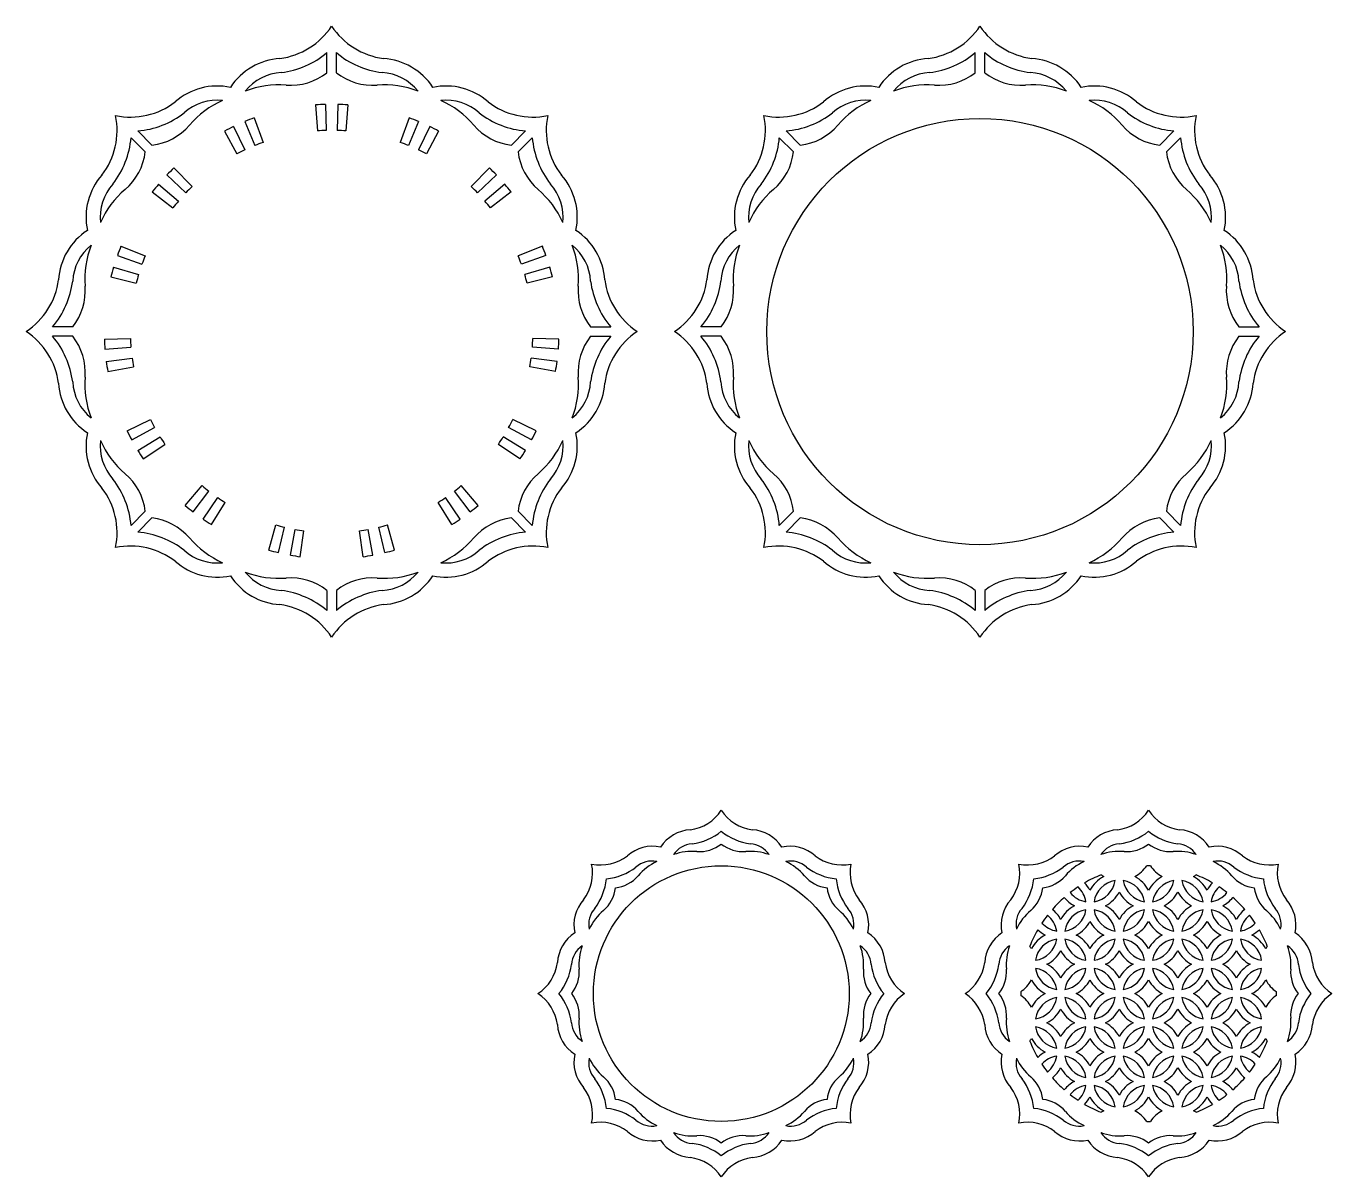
# Model space of a CAD drawing. Extents: x -976 to -427, y -271 to -24.
# Drawn here: x -976.1 to -700.4, y -268.8 to -25.8 of the extents above; entities that cross this region are included whole.
import ezdxf

# ---------------------------------------------------------------- set-up
doc = ezdxf.new("R2010")
doc.units = 0
doc.layers.get('0').update_dxf_attribs({"linetype": 'CONTINUOUS'})

msp = doc.modelspace()

# ---------------------------------------------------------------- linework, layer by layer
for p, q in [((-912.571302, -35.623407), (-912.571302, -31.365342)), ((-910.571302, -35.623406), (-910.571302, -31.36534)), ((-775.699193, -35.623407), (-775.699193, -31.365342)), ((-773.699193, -35.623406), (-773.699193, -31.36534)), ((-914.98103, -42.395094), (-914.590332, -47.8812)), ((-912.869083, -42.291381), (-912.720379, -47.789371)), ((-910.273521, -42.291381), (-910.422225, -47.789371)), ((-908.161573, -42.395094), (-908.552271, -47.8812)), ((-929.901942, -45.911827), (-927.801556, -50.994974)), ((-927.930397, -45.147567), (-926.055918, -50.318285)), ((-895.212206, -45.147567), (-897.086686, -50.318285)), ((-893.240662, -45.911827), (-895.341048, -50.994974)), ((-950.922096, -52.337253), (-953.933003, -49.326346)), ((-949.507883, -50.923039), (-952.51879, -47.912132)), ((-934.160282, -47.92129), (-931.571961, -52.774186)), ((-932.273105, -46.967537), (-929.901024, -51.929717)), ((-890.869498, -46.967537), (-893.24158, -51.929717)), ((-888.982321, -47.92129), (-891.570642, -52.774186)), ((-873.634721, -50.923039), (-870.623814, -47.912133)), ((-872.220506, -52.337252), (-869.209599, -49.326345)), ((-814.049988, -52.337253), (-817.060895, -49.326346)), ((-812.635775, -50.923039), (-815.646682, -47.912132)), ((-736.762612, -50.923039), (-733.751706, -47.912133)), ((-735.348398, -52.337252), (-732.337491, -49.326345)), ((-946.360828, -57.202867), (-942.374528, -60.992249)), ((-944.870586, -55.702781), (-941.055043, -59.664048)), ((-878.272018, -55.702781), (-882.087561, -59.664048)), ((-876.781775, -57.202867), (-880.768075, -60.992249)), ((-948.097598, -59.131746), (-943.912293, -62.70011)), ((-875.045005, -59.131746), (-879.23031, -62.70011)), ((-949.433694, -60.770626), (-945.095294, -64.151202)), ((-873.70891, -60.770626), (-878.047309, -64.151202)), ((-956.80429, -74.212178), (-951.621343, -76.052576)), ((-956.053025, -72.235645), (-950.956161, -74.302521)), ((-867.089578, -72.235645), (-872.186442, -74.302521)), ((-866.338314, -74.212178), (-871.52126, -76.052576)), ((-957.606362, -76.680704), (-952.331512, -78.23825)), ((-865.536241, -76.680704), (-870.811092, -78.23825)), ((-958.160354, -78.721335), (-952.822025, -80.045058)), ((-864.98225, -78.721335), (-870.320579, -80.045058)), ((-966.22173, -89.273834), (-970.479796, -89.273834)), ((-856.920874, -89.273834), (-852.662809, -89.273834)), ((-829.349622, -89.273834), (-833.607687, -89.273834)), ((-720.048766, -89.273834), (-715.790701, -89.273834)), ((-966.221729, -91.273834), (-970.479794, -91.273834)), ((-959.544171, -91.887475), (-954.047279, -91.702579)), ((-959.426557, -93.998695), (-953.943142, -93.571888)), ((-863.716047, -93.998695), (-869.199461, -93.571888)), ((-863.598433, -91.887475), (-869.095324, -91.702579)), ((-856.920873, -91.273834), (-852.662808, -91.273834)), ((-829.349621, -91.273834), (-833.607686, -91.273834)), ((-720.048765, -91.273834), (-715.790699, -91.273834)), ((-959.155246, -96.580038), (-953.702919, -95.857452)), ((-863.987357, -96.580038), (-869.439684, -95.857452)), ((-958.831343, -98.669575), (-953.41613, -97.707563)), ((-864.31126, -98.669575), (-869.726473, -97.707563)), ((-954.740371, -111.260292), (-949.793915, -108.855594)), ((-868.402232, -111.260292), (-873.348688, -108.855594)), ((-953.774215, -113.141149), (-948.938465, -110.520936)), ((-952.476434, -115.388972), (-947.789388, -112.511195)), ((-870.666169, -115.388972), (-875.353216, -112.511195)), ((-869.368388, -113.141149), (-874.204139, -110.520936)), ((-951.330642, -117.166116), (-946.774885, -114.084709)), ((-871.811961, -117.166116), (-876.367719, -114.084709)), ((-942.472248, -127.00436), (-938.931514, -122.795654)), ((-940.824607, -128.329637), (-937.472665, -123.969076)), ((-882.317997, -128.329637), (-885.669938, -123.969076)), ((-880.670356, -127.00436), (-884.211089, -122.795654)), ((-938.724753, -129.85527), (-935.61342, -125.319897)), ((-936.95519, -131.012737), (-934.04662, -126.344737)), ((-886.187413, -131.012737), (-889.095984, -126.344737)), ((-884.41785, -129.85527), (-887.529183, -125.319897)), ((-950.922097, -128.210416), (-953.933004, -131.221323)), ((-872.220507, -128.210415), (-869.209601, -131.221322)), ((-814.049989, -128.210416), (-817.060896, -131.221323)), ((-735.348399, -128.210415), (-732.337492, -131.221322)), ((-949.507883, -129.624629), (-952.518789, -132.635535)), ((-924.86107, -136.397386), (-923.338284, -131.112396)), ((-922.816836, -136.937931), (-921.528285, -131.591003)), ((-920.277993, -137.477579), (-919.280352, -132.068816)), ((-902.86461, -137.477579), (-903.862252, -132.068816)), ((-900.325768, -136.937931), (-901.614318, -131.591003)), ((-898.281534, -136.397386), (-899.80432, -131.112396)), ((-873.63472, -129.624629), (-870.623813, -132.635536)), ((-812.635774, -129.624629), (-815.646681, -132.635535)), ((-736.762612, -129.624629), (-733.751705, -132.635536)), ((-918.190633, -137.815231), (-917.432168, -132.36778)), ((-904.95197, -137.815231), (-905.710435, -132.36778)), ((-912.571302, -144.924263), (-912.571302, -149.182328)), ((-910.571302, -144.924262), (-910.571302, -149.182326)), ((-775.699193, -144.924263), (-775.699193, -149.182328)), ((-773.699193, -144.924262), (-773.699193, -149.182326))]:
    msp.add_line(p, q)
for centre, radius in [((-774.699193, -90.273834), 45), ((-829.313548, -230.06836), 27)]:
    msp.add_circle(centre, radius)
for centre, radius, start, end in [((-924.537027, -17.206089), 15.53815, 277.55139, 326.558059), ((-898.605571, -17.206092), 15.53815, 213.441929, 262.448598), ((-787.664919, -17.206089), 15.53815, 277.55139, 326.558059), ((-761.733463, -17.206092), 15.53815, 213.441929, 262.448598), ((-921.645686, -46.048845), 13.466177, 93.616375, 146.944923), ((-924.537027, -17.206089), 18.53815, 277.198863, 310.200542), ((-898.605572, -17.206091), 18.53815, 229.799441, 262.801129), ((-901.496919, -46.048848), 13.466177, 33.055096, 86.383613), ((-784.773578, -46.048845), 13.466177, 93.616375, 146.944923), ((-787.664919, -17.206089), 18.53815, 277.198863, 310.200542), ((-761.733464, -17.206091), 18.53815, 229.799441, 262.801129), ((-764.62481, -46.048848), 13.466177, 33.055096, 86.383613), ((-921.645686, -46.048845), 10.466177, 93.112399, 141.210107), ((-920.274457, -25.730651), 12.53815, 265.888948, 307.906692), ((-902.868143, -25.730653), 12.53815, 232.093291, 274.111043), ((-901.496917, -46.048847), 10.466177, 38.789884, 86.887593), ((-784.773578, -46.048845), 10.466177, 93.112399, 141.210107), ((-783.402349, -25.730651), 12.53815, 265.888948, 307.906692), ((-765.996035, -25.730653), 12.53815, 232.093291, 274.111043), ((-764.624809, -46.048847), 10.466177, 38.789884, 86.887593), ((-935.719425, -51.878382), 13.466177, 78.055096, 131.383613), ((-922.757044, -57.638186), 19.466177, 85.333373, 111.222226), ((-900.385561, -57.638188), 19.466177, 68.777765, 94.666618), ((-887.423178, -51.878379), 13.466177, 48.616375, 101.944923), ((-798.847317, -51.878382), 13.466177, 78.055096, 131.383613), ((-785.884936, -57.638186), 19.466177, 85.333373, 111.222226), ((-763.513453, -57.638188), 19.466177, 68.777765, 94.666618), ((-750.55107, -51.878379), 13.466177, 48.616375, 101.944923), ((-954.069842, -29.438982), 15.53815, 258.441929, 307.448598), ((-954.069843, -29.438982), 18.53815, 274.799441, 307.801129), ((-935.719424, -51.87838), 10.466177, 83.789884, 131.887593), ((-926.738675, -59.287434), 19.466177, 113.777765, 139.666618), ((-911.571302, -90.273834), 48, 91.549301, 94.073495), ((-911.571302, -90.273834), 48, 85.926505, 88.450699), ((-887.423178, -51.878379), 10.466177, 48.112399, 96.210107), ((-896.403928, -59.287432), 19.466177, 40.333373, 66.222226), ((-869.072756, -29.438984), 18.53815, 232.198863, 265.200542), ((-869.072756, -29.438984), 15.53815, 232.55139, 281.558059), ((-817.197733, -29.438982), 15.53815, 258.441929, 307.448598), ((-817.197734, -29.438982), 18.53815, 274.799441, 307.801129), ((-798.847316, -51.87838), 10.466177, 83.789884, 131.887593), ((-789.866567, -59.287434), 19.466177, 113.777765, 139.666618), ((-750.55107, -51.878379), 10.466177, 48.112399, 96.210107), ((-759.53182, -59.287432), 19.466177, 40.333373, 66.222226), ((-732.200648, -29.438984), 18.53815, 232.198863, 265.200542), ((-732.200648, -29.438984), 15.53815, 232.55139, 281.558059), ((-972.406152, -47.775289), 15.53815, 322.55139, 11.558059), ((-951.056161, -38.48085), 12.53815, 277.093291, 319.111043), ((-911.571302, -90.273834), 48, 109.926505, 112.450699), ((-911.571302, -90.273834), 48, 67.549301, 70.073495), ((-872.08644, -38.480851), 12.53815, 220.888948, 262.906692), ((-850.73645, -47.775294), 15.53815, 168.441929, 217.448598), ((-835.534044, -47.775289), 15.53815, 322.55139, 11.558059), ((-814.184052, -38.48085), 12.53815, 277.093291, 319.111043), ((-735.214332, -38.480851), 12.53815, 220.888948, 262.906692), ((-713.864342, -47.775294), 15.53815, 168.441929, 217.448598), ((-972.406152, -47.775289), 18.53815, 322.198863, 355.200542), ((-911.571302, -90.273834), 48, 115.549301, 118.073495), ((-911.571302, -90.273834), 42.5, 91.549301, 94.073495), ((-911.571302, -90.273834), 42.5, 85.926505, 88.450699), ((-911.571302, -90.273834), 48, 61.926505, 64.450699), ((-850.73645, -47.775293), 18.53815, 184.799441, 217.801129), ((-835.534044, -47.775289), 18.53815, 322.198863, 355.200542), ((-713.864341, -47.775293), 18.53815, 184.799441, 217.801129), ((-963.364284, -50.788972), 12.53815, 310.888948, 352.906692), ((-911.571302, -90.273834), 42.5, 115.549301, 118.073495), ((-911.571302, -90.273834), 42.5, 109.926505, 112.450699), ((-911.571302, -90.273834), 42.5, 67.549301, 70.073495), ((-911.571302, -90.273834), 42.5, 61.926505, 64.450699), ((-859.778318, -50.788975), 12.53815, 187.093291, 229.111043), ((-826.492176, -50.788972), 12.53815, 310.888948, 352.906692), ((-722.90621, -50.788975), 12.53815, 187.093291, 229.111043), ((-949.966757, -66.12571), 13.466177, 138.616375, 191.944923), ((-911.571302, -90.273834), 48, 133.926505, 136.450699), ((-911.571302, -90.273834), 48, 43.549301, 46.073495), ((-873.175849, -66.125711), 13.466177, 348.055096, 41.383613), ((-813.094648, -66.12571), 13.466177, 138.616375, 191.944923), ((-736.303741, -66.125711), 13.466177, 348.055096, 41.383613), ((-949.966757, -66.12571), 10.466177, 138.112399, 186.210107), ((-942.557704, -75.10646), 19.466177, 130.333373, 156.222226), ((-911.571302, -90.273834), 48, 139.549301, 142.073495), ((-911.571302, -90.273834), 42.5, 133.926505, 136.450699), ((-911.571302, -90.273834), 42.5, 43.549301, 46.073495), ((-911.571302, -90.273834), 48, 37.926505, 40.450699), ((-880.584902, -75.10646), 19.466177, 23.777765, 49.666618), ((-873.175848, -66.125711), 10.466177, 353.789884, 41.887593), ((-813.094648, -66.12571), 10.466177, 138.112399, 186.210107), ((-805.685596, -75.10646), 19.466177, 130.333373, 156.222226), ((-743.712793, -75.10646), 19.466177, 23.777765, 49.666618), ((-736.30374, -66.125711), 10.466177, 353.789884, 41.887593), ((-911.571302, -90.273834), 42.5, 139.549301, 142.073495), ((-911.571302, -90.273834), 42.5, 37.926505, 40.450699), ((-955.796288, -80.199451), 13.466177, 123.055096, 176.383613), ((-867.346313, -80.19945), 13.466177, 3.616375, 56.944923), ((-818.92418, -80.199451), 13.466177, 123.055096, 176.383613), ((-730.474205, -80.19945), 13.466177, 3.616375, 56.944923), ((-955.796289, -80.19945), 10.466177, 128.789884, 176.887593), ((-944.206948, -79.088093), 19.466177, 158.777765, 184.666618), ((-911.571302, -90.273834), 48, 157.926505, 160.450699), ((-911.571302, -90.273834), 42.5, 157.926505, 160.450699), ((-911.571302, -90.273834), 42.5, 19.549301, 22.073495), ((-911.571302, -90.273834), 48, 19.549301, 22.073495), ((-867.346313, -80.19945), 10.466177, 3.112399, 51.210107), ((-878.935654, -79.088092), 19.466177, 355.333373, 21.222226), ((-818.92418, -80.19945), 10.466177, 128.789884, 176.887593), ((-807.33484, -79.088093), 19.466177, 158.777765, 184.666618), ((-730.474205, -80.19945), 10.466177, 3.112399, 51.210107), ((-742.063545, -79.088092), 19.466177, 355.333373, 21.222226), ((-911.571302, -90.273834), 48, 163.549301, 166.073495), ((-911.571302, -90.273834), 48, 13.926505, 16.450699), ((-984.639044, -77.308104), 15.53815, 303.441929, 352.448598), ((-984.639045, -77.308104), 18.53815, 319.799441, 352.801129), ((-911.571302, -90.273834), 42.5, 163.549301, 166.073495), ((-911.571302, -90.273834), 42.5, 13.926505, 16.450699), ((-838.503557, -77.308108), 18.53815, 187.198863, 220.200542), ((-838.503557, -77.308108), 15.53815, 187.55139, 236.558059), ((-847.766935, -77.308104), 15.53815, 303.441929, 352.448598), ((-847.766936, -77.308104), 18.53815, 319.799441, 352.801129), ((-701.631449, -77.308108), 18.53815, 187.198863, 220.200542), ((-701.631449, -77.308108), 15.53815, 187.55139, 236.558059), ((-976.114483, -81.570675), 12.53815, 322.093291, 4.111043), ((-847.028119, -81.570678), 12.53815, 175.888948, 217.906692), ((-839.242375, -81.570675), 12.53815, 322.093291, 4.111043), ((-710.156011, -81.570678), 12.53815, 175.888948, 217.906692), ((-984.639047, -103.23956), 15.53815, 7.55139, 56.558059), ((-838.50356, -103.239564), 15.53815, 123.441929, 172.448598), ((-847.766938, -103.23956), 15.53815, 7.55139, 56.558059), ((-701.631451, -103.239564), 15.53815, 123.441929, 172.448598), ((-984.639047, -103.23956), 18.53815, 7.198863, 40.200542), ((-976.114485, -98.97699), 12.53815, 355.888948, 37.906692), ((-911.571302, -90.273834), 48, 181.926505, 184.450699), ((-911.571302, -90.273834), 42.5, 181.926505, 184.450699), ((-911.571302, -90.273834), 42.5, 355.549301, 358.073495), ((-911.571302, -90.273834), 48, 355.549301, 358.073495), ((-847.02812, -98.976993), 12.53815, 142.093291, 184.111043), ((-838.503559, -103.239564), 18.53815, 139.799441, 172.801129), ((-847.766938, -103.23956), 18.53815, 7.198863, 40.200542), ((-839.242376, -98.97699), 12.53815, 355.888948, 37.906692), ((-710.156012, -98.976993), 12.53815, 142.093291, 184.111043), ((-701.63145, -103.239564), 18.53815, 139.799441, 172.801129), ((-911.571302, -90.273834), 42.5, 187.549301, 190.073495), ((-911.571302, -90.273834), 42.5, 349.926505, 352.450699), ((-911.571302, -90.273834), 48, 187.549301, 190.073495), ((-911.571302, -90.273834), 48, 349.926505, 352.450699), ((-955.79629, -100.348219), 13.466177, 183.616375, 236.944923), ((-955.79629, -100.348219), 10.466177, 183.112399, 231.210107), ((-944.20695, -101.459577), 19.466177, 175.333373, 201.222226), ((-867.346315, -100.348218), 10.466177, 308.789884, 356.887593), ((-878.935655, -101.459575), 19.466177, 338.777765, 4.666618), ((-867.346315, -100.348217), 13.466177, 303.055096, 356.383613), ((-818.924182, -100.348219), 13.466177, 183.616375, 236.944923), ((-818.924182, -100.348219), 10.466177, 183.112399, 231.210107), ((-807.334841, -101.459577), 19.466177, 175.333373, 201.222226), ((-742.063547, -101.459575), 19.466177, 338.777765, 4.666618), ((-730.474206, -100.348218), 10.466177, 308.789884, 356.887593), ((-730.474207, -100.348217), 13.466177, 303.055096, 356.383613), ((-911.571302, -90.273834), 42.5, 205.926505, 208.450699), ((-911.571302, -90.273834), 42.5, 331.549301, 334.073495), ((-949.966754, -114.421957), 13.466177, 168.055096, 221.383613), ((-911.571302, -90.273834), 48, 205.926505, 208.450699), ((-911.571302, -90.273834), 42.5, 211.549301, 214.073495), ((-911.571302, -90.273834), 42.5, 325.926505, 328.450699), ((-911.571302, -90.273834), 48, 331.549301, 334.073495), ((-873.175847, -114.421958), 13.466177, 318.616375, 11.944923), ((-813.094646, -114.421957), 13.466177, 168.055096, 221.383613), ((-736.303738, -114.421958), 13.466177, 318.616375, 11.944923), ((-949.966755, -114.421957), 10.466177, 173.789884, 221.887593), ((-942.557702, -105.441208), 19.466177, 203.777765, 229.666618), ((-911.571302, -90.273834), 48, 211.549301, 214.073495), ((-911.571302, -90.273834), 48, 325.926505, 328.450699), ((-880.584899, -105.441208), 19.466177, 310.333373, 336.222226), ((-873.175847, -114.421958), 10.466177, 318.112399, 6.210107), ((-813.094647, -114.421957), 10.466177, 173.789884, 221.887593), ((-805.685593, -105.441208), 19.466177, 203.777765, 229.666618), ((-743.712791, -105.441208), 19.466177, 310.333373, 336.222226), ((-736.303738, -114.421958), 10.466177, 318.112399, 6.210107), ((-963.364286, -129.758693), 12.53815, 7.093291, 49.111043), ((-859.778319, -129.758696), 12.53815, 130.888948, 172.906692), ((-826.492177, -129.758693), 12.53815, 7.093291, 49.111043), ((-722.906211, -129.758696), 12.53815, 130.888948, 172.906692), ((-972.406153, -132.772374), 15.53815, 348.441929, 37.448598), ((-972.406154, -132.772375), 18.53815, 4.799441, 37.801129), ((-911.571302, -90.273834), 42.5, 229.926505, 232.450699), ((-911.571302, -90.273834), 42.5, 307.549301, 310.073495), ((-850.736451, -132.772379), 18.53815, 142.198863, 175.200542), ((-850.736451, -132.772379), 15.53815, 142.55139, 191.558059), ((-835.534045, -132.772374), 15.53815, 348.441929, 37.448598), ((-835.534045, -132.772375), 18.53815, 4.799441, 37.801129), ((-713.864343, -132.772379), 18.53815, 142.198863, 175.200542), ((-713.864343, -132.772379), 15.53815, 142.55139, 191.558059), ((-911.571302, -90.273834), 42.5, 235.549301, 238.073495), ((-911.571302, -90.273834), 42.5, 301.926505, 304.450699), ((-911.571302, -90.273834), 48, 229.926505, 232.450699), ((-911.571302, -90.273834), 48, 307.549301, 310.073495), ((-951.056163, -142.066817), 12.53815, 40.888948, 82.906692), ((-911.571302, -90.273834), 48, 235.549301, 238.073495), ((-911.571302, -90.273834), 42.5, 253.926505, 256.450699), ((-911.571302, -90.273834), 42.5, 259.549301, 262.073495), ((-911.571302, -90.273834), 42.5, 277.926505, 280.450699), ((-911.571302, -90.273834), 42.5, 283.549301, 286.073495), ((-911.571302, -90.273834), 48, 301.926505, 304.450699), ((-872.086443, -142.066818), 12.53815, 97.093291, 139.111043), ((-814.184055, -142.066817), 12.53815, 40.888948, 82.906692), ((-735.214335, -142.066818), 12.53815, 97.093291, 139.111043), ((-954.069847, -151.108684), 18.53815, 52.198863, 85.200542), ((-926.738675, -121.260237), 19.466177, 220.333373, 246.222226), ((-896.403928, -121.260234), 19.466177, 293.777765, 319.666618), ((-869.072761, -151.108686), 18.53815, 94.799441, 127.801129), ((-817.197739, -151.108684), 18.53815, 52.198863, 85.200542), ((-789.866567, -121.260237), 19.466177, 220.333373, 246.222226), ((-759.53182, -121.260234), 19.466177, 293.777765, 319.666618), ((-732.200652, -151.108686), 18.53815, 94.799441, 127.801129), ((-954.069847, -151.108684), 15.53815, 52.55139, 101.558059), ((-935.719425, -128.669289), 10.466177, 228.112399, 276.210107), ((-911.571302, -90.273834), 48, 253.926505, 256.450699), ((-911.571302, -90.273834), 48, 259.549301, 262.073495), ((-911.571302, -90.273834), 48, 277.926505, 280.450699), ((-911.571302, -90.273834), 48, 283.549301, 286.073495), ((-887.423179, -128.669288), 10.466177, 263.789884, 311.887593), ((-869.072762, -151.108686), 15.53815, 78.441929, 127.448598), ((-817.197739, -151.108684), 15.53815, 52.55139, 101.558059), ((-798.847317, -128.669289), 10.466177, 228.112399, 276.210107), ((-750.551071, -128.669288), 10.466177, 263.789884, 311.887593), ((-732.200653, -151.108686), 15.53815, 78.441929, 127.448598), ((-935.719425, -128.669289), 13.466177, 228.616375, 281.944923), ((-887.423178, -128.669287), 13.466177, 258.055096, 311.383613), ((-798.847317, -128.669289), 13.466177, 228.616375, 281.944923), ((-750.55107, -128.669287), 13.466177, 258.055096, 311.383613), ((-921.645685, -134.498821), 13.466177, 213.055096, 266.383613), ((-921.645686, -134.498821), 10.466177, 218.789884, 266.887593), ((-922.757042, -122.90948), 19.466177, 248.777765, 274.666618), ((-920.27446, -154.817016), 12.53815, 52.093291, 94.111043), ((-902.868146, -154.817017), 12.53815, 85.888948, 127.906692), ((-900.385559, -122.909482), 19.466177, 265.333373, 291.222226), ((-901.496917, -134.498823), 10.466177, 273.112399, 321.210107), ((-901.496917, -134.498823), 13.466177, 273.616375, 326.944923), ((-784.773576, -134.498821), 13.466177, 213.055096, 266.383613), ((-784.773578, -134.498821), 10.466177, 218.789884, 266.887593), ((-785.884934, -122.90948), 19.466177, 248.777765, 274.666618), ((-783.402352, -154.817016), 12.53815, 52.093291, 94.111043), ((-765.996038, -154.817017), 12.53815, 85.888948, 127.906692), ((-763.513451, -122.909482), 19.466177, 265.333373, 291.222226), ((-764.624809, -134.498823), 10.466177, 273.112399, 321.210107), ((-764.624809, -134.498823), 13.466177, 273.616375, 326.944923), ((-924.537032, -163.341577), 18.53815, 49.799441, 82.801129), ((-898.605576, -163.341579), 18.53815, 97.198863, 130.200542), ((-787.664923, -163.341577), 18.53815, 49.799441, 82.801129), ((-761.733468, -163.341579), 18.53815, 97.198863, 130.200542), ((-924.537032, -163.341576), 15.53815, 33.441929, 82.448598), ((-898.605576, -163.341579), 15.53815, 97.55139, 146.558059), ((-787.664924, -163.341576), 15.53815, 33.441929, 82.448598), ((-761.733468, -163.341579), 15.53815, 97.55139, 146.558059), ((-837.092983, -186.227713), 9.32289, 277.55139, 326.558059), ((-821.534109, -186.227715), 9.32289, 213.441929, 262.448598), ((-746.889055, -186.227713), 9.32289, 277.55139, 326.558059), ((-731.330181, -186.227715), 9.32289, 213.441929, 262.448598), ((-835.358178, -203.533367), 8.079706, 93.616375, 146.944923), ((-823.268918, -203.533368), 8.079706, 33.055096, 86.383613), ((-745.15425, -203.533367), 8.079706, 93.616375, 146.944923), ((-733.06499, -203.533368), 8.079706, 33.055096, 86.383613), ((-835.153159, -203.513323), 5.079706, 93.616375, 146.604781), ((-837.092983, -186.227713), 12.32289, 277.55139, 309.14607), ((-821.53411, -186.227714), 12.32289, 230.853927, 262.448608), ((-823.473935, -203.513323), 5.079706, 33.395216, 86.383623), ((-744.949231, -203.513323), 5.079706, 93.616375, 146.604781), ((-746.889055, -186.227713), 12.32289, 277.55139, 309.14607), ((-731.330182, -186.227714), 12.32289, 230.853927, 262.448608), ((-733.270007, -203.513323), 5.079706, 33.395216, 86.383623), ((-854.812672, -193.567449), 9.32289, 258.441929, 307.448598), ((-843.802422, -207.031089), 8.079706, 78.055096, 131.383613), ((-835.424992, -211.701983), 11.679706, 85.333373, 109.866869), ((-833.93544, -192.557462), 7.52289, 265.888948, 307.906692), ((-824.691653, -192.557462), 7.52289, 232.093305, 274.111049), ((-823.202102, -211.701983), 11.679706, 70.133128, 94.666624), ((-814.824673, -207.031087), 8.079706, 48.616375, 101.944923), ((-803.81442, -193.56745), 9.32289, 232.55139, 281.558059), ((-764.608744, -193.567449), 9.32289, 258.441929, 307.448598), ((-753.598494, -207.031089), 8.079706, 78.055096, 131.383613), ((-745.221064, -211.701983), 11.679706, 85.333373, 109.866869), ((-743.731512, -192.557462), 7.52289, 265.888948, 307.906692), ((-734.487725, -192.557462), 7.52289, 232.093305, 274.111049), ((-732.998174, -211.701983), 11.679706, 70.133128, 94.666624), ((-724.620745, -207.031087), 8.079706, 48.616375, 101.944923), ((-713.610492, -193.56745), 9.32289, 232.55139, 281.558059), ((-865.814458, -204.569233), 9.32289, 322.55139, 11.558059), ((-854.812673, -193.567449), 12.32289, 275.853927, 307.448608), ((-843.961564, -207.161884), 5.079706, 78.395216, 131.383623), ((-837.979093, -212.759926), 11.679706, 115.133128, 139.666624), ((-814.66553, -207.161884), 5.079706, 48.616375, 101.604781), ((-820.648001, -212.759926), 11.679706, 40.333373, 64.866869), ((-803.81442, -193.56745), 12.32289, 232.55139, 264.14607), ((-792.812637, -204.569236), 9.32289, 168.441929, 217.448598), ((-775.61053, -204.569233), 9.32289, 322.55139, 11.558059), ((-764.608745, -193.567449), 12.32289, 275.853927, 307.448608), ((-753.757636, -207.161884), 5.079706, 78.395216, 131.383623), ((-747.775165, -212.759926), 11.679706, 115.133128, 139.666624), ((-745.291344, -199.15974), 7, 297.980975, 326.03067), ((-739.10962, -230.06836), 27, 89.2013, 90.7987), ((-732.927896, -199.15974), 7, 213.96933, 242.019025), ((-724.461602, -207.161884), 5.079706, 48.616375, 101.604781), ((-730.444073, -212.759926), 11.679706, 40.333373, 64.866869), ((-713.610492, -193.56745), 12.32289, 232.55139, 264.14607), ((-702.608709, -204.569236), 9.32289, 168.441929, 217.448598), ((-865.814458, -204.569233), 12.32289, 322.55139, 354.14607), ((-852.569585, -200.275977), 7.52289, 277.093305, 319.111049), ((-806.057509, -200.275978), 7.52289, 220.888948, 262.906692), ((-792.812636, -204.569235), 12.32289, 185.853927, 217.448608), ((-775.61053, -204.569233), 12.32289, 322.55139, 354.14607), ((-762.365657, -200.275977), 7.52289, 277.093305, 319.111049), ((-739.10962, -230.06836), 27, 111.821165, 119.977399), ((-757.654792, -211.523188), 7, 27.980975, 43.775455), ((-745.291344, -211.523188), 7, 117.980975, 152.019025), ((-751.473068, -205.341464), 5.4, 279.044199, 350.955801), ((-745.291344, -211.523188), 5.4, 99.044199, 170.955801), ((-745.291344, -199.15974), 7, 236.589194, 242.019025), ((-739.10962, -205.341464), 5.4, 189.044199, 260.955801), ((-745.291344, -211.523188), 5.4, 9.044199, 80.955801), ((-745.291344, -211.523188), 7, 27.980975, 62.019025), ((-732.927896, -211.523188), 7, 117.980975, 152.019025), ((-739.10962, -205.341464), 5.4, 279.044199, 350.955801), ((-732.927896, -211.523188), 5.4, 99.044199, 170.955801), ((-726.746172, -205.341464), 5.4, 189.044199, 260.955801), ((-732.927896, -211.523188), 5.4, 9.044199, 80.955801), ((-732.927896, -199.15974), 7, 297.980975, 303.410806), ((-732.927896, -211.523188), 7, 27.980975, 62.019025), ((-739.10962, -230.06836), 27, 60.022601, 68.178835), ((-720.564448, -211.523188), 7, 136.224545, 152.019025), ((-715.853581, -200.275978), 7.52289, 220.888948, 262.906692), ((-702.608708, -204.569235), 12.32289, 185.853927, 217.448608), ((-859.10593, -206.812321), 7.52289, 310.888948, 352.906692), ((-799.521164, -206.812323), 7.52289, 187.093305, 229.111049), ((-768.902002, -206.812321), 7.52289, 310.888948, 352.906692), ((-739.10962, -230.06836), 27, 123.473529, 127.82655), ((-751.473068, -205.341464), 5.4, 219.028008, 260.955801), ((-757.654792, -211.523188), 5.4, 9.044199, 47.426709), ((-751.473068, -205.341464), 7, 297.980975, 332.019025), ((-739.10962, -205.341464), 7, 207.980975, 242.019025), ((-739.10962, -205.341464), 7, 297.980975, 332.019025), ((-726.746172, -205.341464), 7, 207.980975, 242.019025), ((-720.564448, -211.523188), 5.4, 132.573291, 170.955801), ((-726.746172, -205.341464), 5.4, 279.044199, 320.971992), ((-739.10962, -230.06836), 27, 52.17345, 56.526471), ((-709.317236, -206.812323), 7.52289, 187.093305, 229.111049), ((-852.350821, -215.579486), 8.079706, 138.616375, 191.944923), ((-852.220024, -215.420343), 5.079706, 138.616375, 191.604781), ((-806.407071, -215.420344), 5.079706, 348.395216, 41.383623), ((-806.276276, -215.579486), 8.079706, 348.055096, 41.383613), ((-762.146893, -215.579486), 8.079706, 138.616375, 191.944923), ((-762.016096, -215.420343), 5.079706, 138.616375, 191.604781), ((-739.10962, -230.06836), 27, 131.22245, 138.77755), ((-751.473068, -217.704912), 7, 117.980975, 152.019025), ((-751.473068, -205.341464), 7, 219.141494, 242.019025), ((-751.473068, -217.704912), 7, 27.980975, 62.019025), ((-739.10962, -217.704912), 7, 117.980975, 152.019025), ((-739.10962, -217.704912), 7, 27.980975, 62.019025), ((-726.746172, -217.704912), 7, 117.980975, 152.019025), ((-726.746172, -205.341464), 7, 297.980975, 320.858506), ((-726.746172, -217.704912), 7, 27.980975, 62.019025), ((-739.10962, -230.06836), 27, 41.22245, 48.77755), ((-716.203143, -215.420344), 5.079706, 348.395216, 41.383623), ((-716.072348, -215.579486), 8.079706, 348.055096, 41.383613), ((-846.621982, -221.402814), 11.679706, 130.333373, 154.866869), ((-812.005113, -221.402815), 11.679706, 25.133128, 49.666624), ((-756.418054, -221.402814), 11.679706, 130.333373, 154.866869), ((-739.10962, -230.06836), 27, 142.17345, 146.526471), ((-763.836516, -217.704912), 5.4, 9.044199, 50.971992), ((-763.836516, -217.704912), 7, 27.980975, 50.858506), ((-751.473068, -217.704912), 5.4, 99.044199, 170.955801), ((-757.654792, -211.523188), 5.4, 279.044199, 350.955801), ((-757.654792, -211.523188), 7, 297.980975, 332.019025), ((-745.291344, -211.523188), 7, 207.980975, 242.019025), ((-751.473068, -217.704912), 5.4, 9.044199, 80.955801), ((-745.291344, -211.523188), 5.4, 189.044199, 260.955801), ((-739.10962, -217.704912), 5.4, 99.044199, 170.955801), ((-745.291344, -211.523188), 5.4, 279.044199, 350.955801), ((-745.291344, -211.523188), 7, 297.980975, 332.019025), ((-732.927896, -211.523188), 7, 207.980975, 242.019025), ((-739.10962, -217.704912), 5.4, 9.044199, 80.955801), ((-732.927896, -211.523188), 5.4, 189.044199, 260.955801), ((-726.746172, -217.704912), 5.4, 99.044199, 170.955801), ((-732.927896, -211.523188), 5.4, 279.044199, 350.955801), ((-732.927896, -211.523188), 7, 297.980975, 332.019025), ((-720.564448, -211.523188), 7, 207.980975, 242.019025), ((-720.564448, -211.523188), 5.4, 189.044199, 260.955801), ((-726.746172, -217.704912), 5.4, 9.044199, 80.955801), ((-714.382724, -217.704912), 7, 129.141494, 152.019025), ((-714.382724, -217.704912), 5.4, 129.028008, 170.955801), ((-739.10962, -230.06836), 27, 33.473529, 37.82655), ((-721.801185, -221.402815), 11.679706, 25.133128, 49.666624), ((-855.84854, -224.02373), 8.079706, 123.055096, 176.383613), ((-802.778555, -224.02373), 8.079706, 3.616375, 56.944923), ((-765.644611, -224.02373), 8.079706, 123.055096, 176.383613), ((-739.10962, -230.06836), 27, 150.022601, 158.178835), ((-757.654792, -223.886636), 7, 117.980975, 152.019025), ((-757.654792, -211.523188), 7, 226.224545, 242.019025), ((-757.654792, -211.523188), 5.4, 222.573291, 260.955801), ((-757.654792, -223.886636), 7, 27.980975, 62.019025), ((-745.291344, -223.886636), 7, 117.980975, 152.019025), ((-745.291344, -223.886636), 7, 27.980975, 62.019025), ((-732.927896, -223.886636), 7, 117.980975, 152.019025), ((-732.927896, -223.886636), 7, 27.980975, 62.019025), ((-720.564448, -223.886636), 7, 117.980975, 152.019025), ((-720.564448, -211.523188), 5.4, 279.044199, 317.426709), ((-720.564448, -211.523188), 7, 297.980975, 313.775455), ((-720.564448, -223.886636), 7, 27.980975, 62.019025), ((-739.10962, -230.06836), 27, 21.821165, 29.977399), ((-712.574626, -224.02373), 8.079706, 3.616375, 56.944923), ((-855.868585, -224.228747), 5.079706, 123.395216, 176.383623), ((-847.679925, -223.956915), 11.679706, 160.133128, 184.666624), ((-810.94717, -223.956916), 11.679706, 355.333373, 19.866869), ((-802.75851, -224.228749), 5.079706, 3.616375, 56.604781), ((-765.664657, -224.228747), 5.079706, 123.395216, 176.383623), ((-757.475997, -223.956915), 11.679706, 160.133128, 184.666624), ((-770.01824, -223.886636), 7, 27.980975, 33.410806), ((-757.654792, -223.886636), 5.4, 99.044199, 170.955801), ((-763.836516, -217.704912), 5.4, 279.044199, 350.955801), ((-757.654792, -223.886636), 5.4, 9.044199, 80.955801), ((-751.473068, -217.704912), 5.4, 189.044199, 260.955801), ((-745.291344, -223.886636), 5.4, 99.044199, 170.955801), ((-751.473068, -217.704912), 5.4, 279.044199, 350.955801), ((-745.291344, -223.886636), 5.4, 9.044199, 80.955801), ((-739.10962, -217.704912), 5.4, 189.044199, 260.955801), ((-732.927896, -223.886636), 5.4, 99.044199, 170.955801), ((-739.10962, -217.704912), 5.4, 279.044199, 350.955801), ((-732.927896, -223.886636), 5.4, 9.044199, 80.955801), ((-726.746172, -217.704912), 5.4, 189.044199, 260.955801), ((-720.564448, -223.886636), 5.4, 99.044199, 170.955801), ((-726.746172, -217.704912), 5.4, 279.044199, 350.955801), ((-714.382724, -217.704912), 5.4, 189.044199, 260.955801), ((-720.564448, -223.886636), 5.4, 9.044199, 80.955801), ((-708.201, -223.886636), 7, 146.589194, 152.019025), ((-712.554582, -224.228749), 5.079706, 3.616375, 56.604781), ((-720.743242, -223.956916), 11.679706, 355.333373, 19.866869), ((-763.836516, -217.704912), 7, 297.980975, 332.019025), ((-751.473068, -217.704912), 7, 207.980975, 242.019025), ((-751.473068, -217.704912), 7, 297.980975, 332.019025), ((-739.10962, -217.704912), 7, 207.980975, 242.019025), ((-739.10962, -217.704912), 7, 297.980975, 332.019025), ((-726.746172, -217.704912), 7, 207.980975, 242.019025), ((-726.746172, -217.704912), 7, 297.980975, 332.019025), ((-714.382724, -217.704912), 7, 207.980975, 242.019025), ((-873.154193, -222.288922), 9.32289, 303.441929, 352.448598), ((-873.154194, -222.288923), 12.32289, 320.853927, 352.448608), ((-866.824446, -225.446466), 7.52289, 322.093305, 4.111049), ((-791.802649, -225.446468), 7.52289, 175.888948, 217.906692), ((-785.472901, -222.288925), 12.32289, 187.55139, 219.14607), ((-785.472901, -222.288925), 9.32289, 187.55139, 236.558059), ((-782.950265, -222.288922), 9.32289, 303.441929, 352.448598), ((-782.950266, -222.288923), 12.32289, 320.853927, 352.448608), ((-776.620518, -225.446466), 7.52289, 322.093305, 4.111049), ((-763.836516, -230.06836), 5.4, 9.044199, 80.955801), ((-757.654792, -223.886636), 5.4, 189.044199, 260.955801), ((-763.836516, -230.06836), 7, 27.980975, 62.019025), ((-751.473068, -230.06836), 7, 117.980975, 152.019025), ((-757.654792, -223.886636), 5.4, 279.044199, 350.955801), ((-751.473068, -230.06836), 5.4, 99.044199, 170.955801), ((-745.291344, -223.886636), 5.4, 189.044199, 260.955801), ((-751.473068, -230.06836), 5.4, 9.044199, 80.955801), ((-751.473068, -230.06836), 7, 27.980975, 62.019025), ((-739.10962, -230.06836), 7, 117.980975, 152.019025), ((-745.291344, -223.886636), 5.4, 279.044199, 350.955801), ((-739.10962, -230.06836), 5.4, 99.044199, 170.955801), ((-732.927896, -223.886636), 5.4, 189.044199, 260.955801), ((-739.10962, -230.06836), 5.4, 9.044199, 80.955801), ((-739.10962, -230.06836), 7, 27.980975, 62.019025), ((-726.746172, -230.06836), 7, 117.980975, 152.019025), ((-726.746172, -230.06836), 5.4, 99.044199, 170.955801), ((-732.927896, -223.886636), 5.4, 279.044199, 350.955801), ((-720.564448, -223.886636), 5.4, 189.044199, 260.955801), ((-726.746172, -230.06836), 5.4, 9.044199, 80.955801), ((-726.746172, -230.06836), 7, 27.980975, 62.019025), ((-714.382724, -230.06836), 7, 117.980975, 152.019025), ((-714.382724, -230.06836), 5.4, 99.044199, 170.955801), ((-720.564448, -223.886636), 5.4, 279.044199, 350.955801), ((-701.598721, -225.446468), 7.52289, 175.888948, 217.906692), ((-695.268973, -222.288925), 12.32289, 187.55139, 219.14607), ((-695.268973, -222.288925), 9.32289, 187.55139, 236.558059), ((-770.01824, -223.886636), 7, 303.96933, 332.019025), ((-757.654792, -223.886636), 7, 207.980975, 242.019025), ((-757.654792, -223.886636), 7, 297.980975, 332.019025), ((-745.291344, -223.886636), 7, 207.980975, 242.019025), ((-745.291344, -223.886636), 7, 297.980975, 332.019025), ((-732.927896, -223.886636), 7, 207.980975, 242.019025), ((-732.927896, -223.886636), 7, 297.980975, 332.019025), ((-720.564448, -223.886636), 7, 207.980975, 242.019025), ((-720.564448, -223.886636), 7, 297.980975, 332.019025), ((-708.201, -223.886636), 7, 207.980975, 236.03067), ((-873.154195, -237.847796), 9.32289, 7.55139, 56.558059), ((-873.154195, -237.847796), 12.32289, 7.55139, 39.14607), ((-866.824446, -234.690253), 7.52289, 355.888948, 37.906692), ((-791.802649, -234.690255), 7.52289, 142.093305, 184.111049), ((-785.472901, -237.847798), 12.32289, 140.853927, 172.448608), ((-785.472902, -237.847799), 9.32289, 123.441929, 172.448598), ((-782.950266, -237.847796), 9.32289, 7.55139, 56.558059), ((-782.950266, -237.847796), 12.32289, 7.55139, 39.14607), ((-776.620518, -234.690253), 7.52289, 355.888948, 37.906692), ((-739.10962, -230.06836), 27, 179.2013, 180.7987), ((-770.01824, -236.250084), 7, 27.980975, 56.03067), ((-757.654792, -236.250084), 7, 117.980975, 152.019025), ((-763.836516, -230.06836), 5.4, 279.044199, 350.955801), ((-757.654792, -236.250084), 5.4, 99.044199, 170.955801), ((-751.473068, -230.06836), 5.4, 189.044199, 260.955801), ((-757.654792, -236.250084), 5.4, 9.044199, 80.955801), ((-757.654792, -236.250084), 7, 27.980975, 62.019025), ((-745.291344, -236.250084), 7, 117.980975, 152.019025), ((-751.473068, -230.06836), 5.4, 279.044199, 350.955801), ((-745.291344, -236.250084), 5.4, 99.044199, 170.955801), ((-739.10962, -230.06836), 5.4, 189.044199, 260.955801), ((-745.291344, -236.250084), 5.4, 9.044199, 80.955801), ((-745.291344, -236.250084), 7, 27.980975, 62.019025), ((-732.927896, -236.250084), 7, 117.980975, 152.019025), ((-739.10962, -230.06836), 5.4, 279.044199, 350.955801), ((-732.927896, -236.250084), 5.4, 99.044199, 170.955801), ((-726.746172, -230.06836), 5.4, 189.044199, 260.955801), ((-732.927896, -236.250084), 5.4, 9.044199, 80.955801), ((-732.927896, -236.250084), 7, 27.980975, 62.019025), ((-720.564448, -236.250084), 7, 117.980975, 152.019025), ((-726.746172, -230.06836), 5.4, 279.044199, 350.955801), ((-720.564448, -236.250084), 5.4, 99.044199, 170.955801), ((-714.382724, -230.06836), 5.4, 189.044199, 260.955801), ((-720.564448, -236.250084), 5.4, 9.044199, 80.955801), ((-720.564448, -236.250084), 7, 27.980975, 62.019025), ((-708.201, -236.250084), 7, 123.96933, 152.019025), ((-739.10962, -230.06836), 27, 359.2013, 0.7987), ((-701.598721, -234.690255), 7.52289, 142.093305, 184.111049), ((-695.268973, -237.847798), 12.32289, 140.853927, 172.448608), ((-695.268974, -237.847799), 9.32289, 123.441929, 172.448598), ((-763.836516, -230.06836), 7, 297.980975, 332.019025), ((-751.473068, -230.06836), 7, 207.980975, 242.019025), ((-751.473068, -230.06836), 7, 297.980975, 332.019025), ((-739.10962, -230.06836), 7, 207.980975, 242.019025), ((-739.10962, -230.06836), 7, 297.980975, 332.019025), ((-726.746172, -230.06836), 7, 207.980975, 242.019025), ((-726.746172, -230.06836), 7, 297.980975, 332.019025), ((-714.382724, -230.06836), 7, 207.980975, 242.019025), ((-855.848541, -236.112991), 8.079706, 183.616375, 236.944923), ((-855.868585, -235.907972), 5.079706, 183.616375, 236.604781), ((-847.679925, -236.179805), 11.679706, 175.333373, 199.866869), ((-802.758511, -235.907973), 5.079706, 303.395216, 356.383623), ((-810.94717, -236.179806), 11.679706, 340.133128, 4.666624), ((-802.778556, -236.11299), 8.079706, 303.055096, 356.383613), ((-765.644613, -236.112991), 8.079706, 183.616375, 236.944923), ((-765.664657, -235.907972), 5.079706, 183.616375, 236.604781), ((-757.475997, -236.179805), 11.679706, 175.333373, 199.866869), ((-763.836516, -242.431808), 7, 27.980975, 62.019025), ((-751.473068, -242.431808), 7, 117.980975, 152.019025), ((-751.473068, -242.431808), 7, 27.980975, 62.019025), ((-739.10962, -242.431808), 7, 117.980975, 152.019025), ((-739.10962, -242.431808), 7, 27.980975, 62.019025), ((-726.746172, -242.431808), 7, 117.980975, 152.019025), ((-726.746172, -242.431808), 7, 27.980975, 62.019025), ((-714.382724, -242.431808), 7, 117.980975, 152.019025), ((-712.554583, -235.907973), 5.079706, 303.395216, 356.383623), ((-720.743242, -236.179806), 11.679706, 340.133128, 4.666624), ((-712.574628, -236.11299), 8.079706, 303.055096, 356.383613), ((-770.01824, -236.250084), 7, 326.589194, 332.019025), ((-757.654792, -236.250084), 7, 207.980975, 242.019025), ((-763.836516, -242.431808), 5.4, 9.044199, 80.955801), ((-757.654792, -236.250084), 5.4, 189.044199, 260.955801), ((-757.654792, -236.250084), 5.4, 279.044199, 350.955801), ((-751.473068, -242.431808), 5.4, 99.044199, 170.955801), ((-757.654792, -236.250084), 7, 297.980975, 332.019025), ((-745.291344, -236.250084), 7, 207.980975, 242.019025), ((-751.473068, -242.431808), 5.4, 9.044199, 80.955801), ((-745.291344, -236.250084), 5.4, 189.044199, 260.955801), ((-739.10962, -242.431808), 5.4, 99.044199, 170.955801), ((-745.291344, -236.250084), 5.4, 279.044199, 350.955801), ((-745.291344, -236.250084), 7, 297.980975, 332.019025), ((-732.927896, -236.250084), 7, 207.980975, 242.019025), ((-739.10962, -242.431808), 5.4, 9.044199, 80.955801), ((-732.927896, -236.250084), 5.4, 189.044199, 260.955801), ((-726.746172, -242.431808), 5.4, 99.044199, 170.955801), ((-732.927896, -236.250084), 5.4, 279.044199, 350.955801), ((-732.927896, -236.250084), 7, 297.980975, 332.019025), ((-720.564448, -236.250084), 7, 207.980975, 242.019025), ((-720.564448, -236.250084), 5.4, 189.044199, 260.955801), ((-726.746172, -242.431808), 5.4, 9.044199, 80.955801), ((-714.382724, -242.431808), 5.4, 99.044199, 170.955801), ((-720.564448, -236.250084), 5.4, 279.044199, 350.955801), ((-720.564448, -236.250084), 7, 297.980975, 332.019025), ((-708.201, -236.250084), 7, 207.980975, 213.410806), ((-739.10962, -230.06836), 27, 201.821165, 209.977399), ((-757.654792, -248.613532), 7, 117.980975, 133.775455), ((-757.654792, -248.613532), 7, 27.980975, 62.019025), ((-745.291344, -248.613532), 7, 117.980975, 152.019025), ((-745.291344, -248.613532), 7, 27.980975, 62.019025), ((-732.927896, -248.613532), 7, 117.980975, 152.019025), ((-732.927896, -248.613532), 7, 27.980975, 62.019025), ((-720.564448, -248.613532), 7, 117.980975, 152.019025), ((-720.564448, -248.613532), 7, 46.224545, 62.019025), ((-739.10962, -230.06836), 27, 330.022601, 338.178835), ((-852.350819, -244.557234), 8.079706, 168.055096, 221.383613), ((-852.220024, -244.716377), 5.079706, 168.395216, 221.383623), ((-846.621982, -238.733906), 11.679706, 205.133128, 229.666624), ((-812.005113, -238.733907), 11.679706, 310.333373, 334.866869), ((-806.407072, -244.716378), 5.079706, 318.616375, 11.604781), ((-806.276275, -244.557235), 8.079706, 318.616375, 11.944923), ((-762.146891, -244.557234), 8.079706, 168.055096, 221.383613), ((-762.016096, -244.716377), 5.079706, 168.395216, 221.383623), ((-756.418054, -238.733906), 11.679706, 205.133128, 229.666624), ((-757.654792, -248.613532), 5.4, 99.044199, 137.426709), ((-739.10962, -230.06836), 27, 213.473529, 217.82655), ((-763.836516, -242.431808), 5.4, 309.028008, 350.955801), ((-751.473068, -242.431808), 5.4, 189.044199, 260.955801), ((-757.654792, -248.613532), 5.4, 9.044199, 80.955801), ((-751.473068, -242.431808), 5.4, 279.044199, 350.955801), ((-745.291344, -248.613532), 5.4, 99.044199, 170.955801), ((-739.10962, -242.431808), 5.4, 189.044199, 260.955801), ((-745.291344, -248.613532), 5.4, 9.044199, 80.955801), ((-739.10962, -242.431808), 5.4, 279.044199, 350.955801), ((-732.927896, -248.613532), 5.4, 99.044199, 170.955801), ((-726.746172, -242.431808), 5.4, 189.044199, 260.955801), ((-732.927896, -248.613532), 5.4, 9.044199, 80.955801), ((-720.564448, -248.613532), 5.4, 99.044199, 170.955801), ((-726.746172, -242.431808), 5.4, 279.044199, 350.955801), ((-714.382724, -242.431808), 5.4, 189.044199, 230.971992), ((-720.564448, -248.613532), 5.4, 42.573291, 80.955801), ((-739.10962, -230.06836), 27, 322.17345, 326.526471), ((-721.801185, -238.733907), 11.679706, 310.333373, 334.866869), ((-716.203144, -244.716378), 5.079706, 318.616375, 11.604781), ((-716.072347, -244.557235), 8.079706, 318.616375, 11.944923), ((-865.814459, -255.567486), 12.32289, 5.853927, 37.448608), ((-859.105931, -253.324398), 7.52289, 7.093305, 49.111049), ((-799.521165, -253.324399), 7.52289, 130.888948, 172.906692), ((-792.812637, -255.567488), 12.32289, 142.55139, 174.14607), ((-775.610531, -255.567486), 12.32289, 5.853927, 37.448608), ((-768.902003, -253.324398), 7.52289, 7.093305, 49.111049), ((-763.836516, -242.431808), 7, 309.141494, 332.019025), ((-739.10962, -230.06836), 27, 221.22245, 228.77755), ((-751.473068, -242.431808), 7, 207.980975, 242.019025), ((-751.473068, -242.431808), 7, 297.980975, 332.019025), ((-739.10962, -242.431808), 7, 207.980975, 242.019025), ((-739.10962, -242.431808), 7, 297.980975, 332.019025), ((-726.746172, -242.431808), 7, 207.980975, 242.019025), ((-726.746172, -242.431808), 7, 297.980975, 332.019025), ((-739.10962, -230.06836), 27, 311.22245, 318.77755), ((-714.382724, -242.431808), 7, 207.980975, 230.858506), ((-709.317237, -253.324399), 7.52289, 130.888948, 172.906692), ((-702.608709, -255.567488), 12.32289, 142.55139, 174.14607), ((-865.814459, -255.567484), 9.32289, 348.441929, 37.448598), ((-792.812637, -255.567488), 9.32289, 142.55139, 191.558059), ((-775.610531, -255.567484), 9.32289, 348.441929, 37.448598), ((-751.473068, -254.795256), 7, 117.980975, 140.858506), ((-751.473068, -254.795256), 5.4, 99.044199, 140.971992), ((-757.654792, -248.613532), 5.4, 312.573291, 350.955801), ((-751.473068, -254.795256), 5.4, 9.044199, 80.955801), ((-745.291344, -248.613532), 5.4, 189.044199, 260.955801), ((-751.473068, -254.795256), 7, 27.980975, 62.019025), ((-739.10962, -254.795256), 7, 117.980975, 152.019025), ((-739.10962, -254.795256), 5.4, 99.044199, 170.955801), ((-745.291344, -248.613532), 5.4, 279.044199, 350.955801), ((-739.10962, -254.795256), 5.4, 9.044199, 80.955801), ((-732.927896, -248.613532), 5.4, 189.044199, 260.955801), ((-739.10962, -254.795256), 7, 27.980975, 62.019025), ((-726.746172, -254.795256), 7, 117.980975, 152.019025), ((-726.746172, -254.795256), 5.4, 99.044199, 170.955801), ((-732.927896, -248.613532), 5.4, 279.044199, 350.955801), ((-726.746172, -254.795256), 5.4, 39.028008, 80.955801), ((-720.564448, -248.613532), 5.4, 189.044199, 227.426709), ((-726.746172, -254.795256), 7, 39.141494, 62.019025), ((-702.608709, -255.567488), 9.32289, 142.55139, 191.558059), ((-852.569587, -259.860743), 7.52289, 40.888948, 82.906692), ((-806.05751, -259.860744), 7.52289, 97.093305, 139.111049), ((-762.365659, -259.860743), 7.52289, 40.888948, 82.906692), ((-739.10962, -230.06836), 27, 232.17345, 236.526471), ((-757.654792, -248.613532), 7, 316.224545, 332.019025), ((-739.10962, -230.06836), 27, 240.022601, 248.178835), ((-745.291344, -248.613532), 7, 207.980975, 242.019025), ((-745.291344, -248.613532), 7, 297.980975, 332.019025), ((-732.927896, -248.613532), 7, 207.980975, 242.019025), ((-732.927896, -248.613532), 7, 297.980975, 332.019025), ((-739.10962, -230.06836), 27, 291.821165, 299.977399), ((-720.564448, -248.613532), 7, 207.980975, 223.775455), ((-739.10962, -230.06836), 27, 303.473529, 307.82655), ((-715.853582, -259.860744), 7.52289, 97.093305, 139.111049), ((-854.812675, -266.569271), 12.32289, 52.55139, 84.14607), ((-837.979094, -247.376795), 11.679706, 220.333373, 244.866869), ((-820.648002, -247.376795), 11.679706, 295.133128, 319.666624), ((-803.814422, -266.569272), 12.32289, 95.853927, 127.448608), ((-764.608747, -266.569271), 12.32289, 52.55139, 84.14607), ((-747.775166, -247.376795), 11.679706, 220.333373, 244.866869), ((-745.291344, -260.97698), 7, 117.980975, 123.410806), ((-745.291344, -260.97698), 7, 33.96933, 62.019025), ((-732.927896, -260.97698), 7, 117.980975, 146.03067), ((-732.927896, -260.97698), 7, 56.589194, 62.019025), ((-730.444074, -247.376795), 11.679706, 295.133128, 319.666624), ((-713.610494, -266.569272), 12.32289, 95.853927, 127.448608), ((-854.812675, -266.569271), 9.32289, 52.55139, 101.558059), ((-843.961565, -252.974836), 5.079706, 228.616375, 281.604781), ((-814.665531, -252.974837), 5.079706, 258.395216, 311.383623), ((-803.814424, -266.569271), 9.32289, 78.441929, 127.448598), ((-764.608747, -266.569271), 9.32289, 52.55139, 101.558059), ((-753.757637, -252.974836), 5.079706, 228.616375, 281.604781), ((-739.10962, -230.06836), 27, 269.2013, 270.7987), ((-724.461603, -252.974837), 5.079706, 258.395216, 311.383623), ((-713.610496, -266.569271), 9.32289, 78.441929, 127.448598), ((-843.802422, -253.105633), 8.079706, 228.616375, 281.944923), ((-835.358178, -256.603352), 8.079706, 213.055096, 266.383613), ((-835.153161, -256.623397), 5.079706, 213.395216, 266.383623), ((-835.424993, -248.434738), 11.679706, 250.133128, 274.666624), ((-837.092985, -273.909007), 12.32289, 50.853927, 82.448608), ((-833.935442, -267.579259), 7.52289, 52.093305, 94.111049), ((-824.691655, -267.579259), 7.52289, 85.888948, 127.906692), ((-821.534112, -273.909007), 12.32289, 97.55139, 129.14607), ((-823.202103, -248.434738), 11.679706, 265.333373, 289.866869), ((-823.473936, -256.623398), 5.079706, 273.616375, 326.604781), ((-823.268917, -256.603353), 8.079706, 273.616375, 326.944923), ((-814.824674, -253.105632), 8.079706, 258.055096, 311.383613), ((-753.598494, -253.105633), 8.079706, 228.616375, 281.944923), ((-745.154249, -256.603352), 8.079706, 213.055096, 266.383613), ((-744.949233, -256.623397), 5.079706, 213.395216, 266.383623), ((-745.221065, -248.434738), 11.679706, 250.133128, 274.666624), ((-746.889057, -273.909007), 12.32289, 50.853927, 82.448608), ((-743.731514, -267.579259), 7.52289, 52.093305, 94.111049), ((-734.487727, -267.579259), 7.52289, 85.888948, 127.906692), ((-731.330184, -273.909007), 12.32289, 97.55139, 129.14607), ((-732.998175, -248.434738), 11.679706, 265.333373, 289.866869), ((-733.270008, -256.623398), 5.079706, 273.616375, 326.604781), ((-733.064989, -256.603353), 8.079706, 273.616375, 326.944923), ((-724.620746, -253.105632), 8.079706, 258.055096, 311.383613), ((-837.092986, -273.909006), 9.32289, 33.441929, 82.448598), ((-821.534112, -273.909007), 9.32289, 97.55139, 146.558059), ((-746.889058, -273.909006), 9.32289, 33.441929, 82.448598), ((-731.330184, -273.909007), 9.32289, 97.55139, 146.558059)]:
    msp.add_arc(centre, radius, start, end)

doc.saveas('drawing.dxf')
